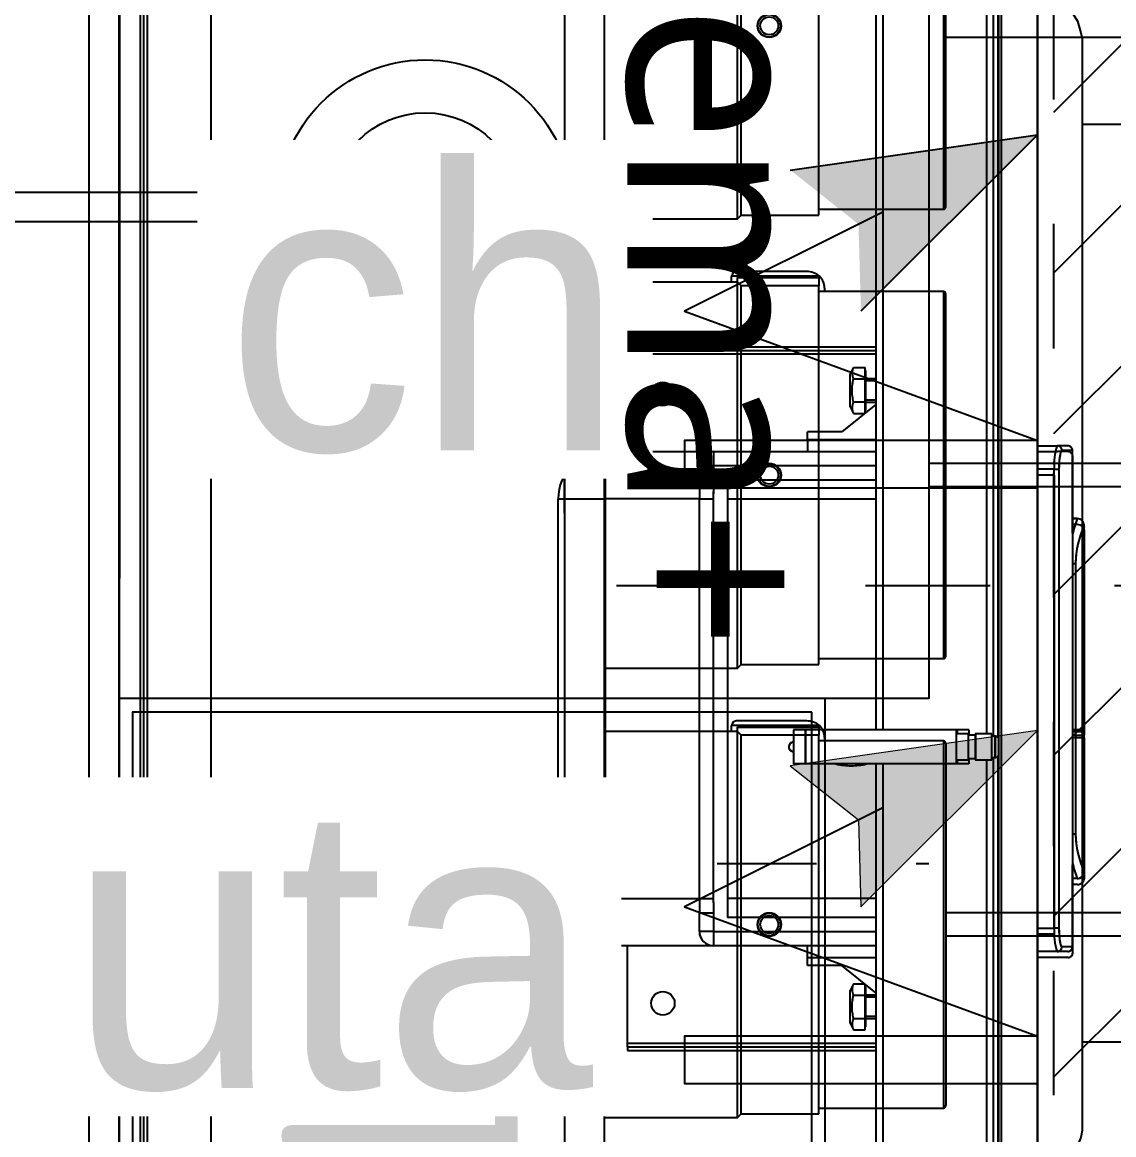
# Model space of a CAD drawing. Header units: centimetres. Extents: x 2191 to 12545, y -680 to 18662.
# Drawn here: x 10891.95 to 10938.32, y 4071.12 to 4118.41 of the extents above; entities that cross this region are included whole.
import ezdxf

# ---------------------------------------------------------------- set-up
doc = ezdxf.new("R2010")
doc.units = ezdxf.units.CM
for name, pattern in [('prlm_vmc', [0.282222, 0.141111, -0.141111]), ('Style de ligne -1', [0.41664, 0.20828, -0.20836]), ('VW-01', [0.41656, 0.20828, -0.20828])]:
    doc.linetypes.add(name, pattern=pattern)
for name, color, linetype in [('B Aménagement intérieur', 252, 'Continuous'), ('B Faux plafonds', 252, 'Continuous'), ('B Faux plafonds_Hatch', 252, 'Continuous'), ('B Général', 252, 'Continuous'), ('C ANNOTATIONS-prestations', 252, 'Continuous'), ('D SURFACES-shab', 252, 'Continuous'), ('F REMPLISSAGE-vert clair', 252, 'Continuous'), ('F REMPLISSAGE-vert foncé', 252, 'Continuous'), ('MTI900_Alu', 252, 'Continuous'), ('prlm-CHAUFF', 4, 'Continuous')]:
    doc.layers.add(name, color=color, linetype=linetype)
doc.layers.add('prlm-ELEC-CFO', color=1, linetype='Continuous', lineweight=25)
doc.styles.add('prlm-chauff', font='trebucbi.ttf', dxfattribs={"height": 18})
doc.styles.add('prlm-elec-cfo', font='comic.ttf', dxfattribs={"height": 12})
doc.styles.get("Standard").update_dxf_attribs({"font": 'isocp.shx', "height": 15})

# ---------------------------------------------------------------- blocks, each defined once
blk = doc.blocks.new('B 70.200_wc-2')
at = {"layer": 'B Général', "linetype": 'Continuous'}
for p, q in [((-24.9, 0.1), (24.9, 0.1)), ((-19.5, -44.2), (-19.5, -21.9)), ((19.5, -44.2), (19.5, -21.9))]:
    blk.add_line(p, q, dxfattribs=at)
at = {"layer": 'B Général', "linetype": 'Continuous', "flags": 128}
blk.add_lwpolyline([(-25, -20.1), (-24.9, -20.6), (-24.75, -20.9), (-24.55, -21.2), (-24.3, -21.45), (-23.9, -21.7), (-23.4, -21.85), (-23.15, -21.9), (23.25, -21.9), (23.55, -21.85), (23.9, -21.7), (24.2, -21.5), (24.45, -21.3), (24.65, -21.05), (24.8, -20.75), (24.9, -20.5), (24.95, -20.3), (25, -20.1)], dxfattribs=at)
blk = doc.blocks.new('B 70.Groupe-2-1')
at = {"layer": 'B Général', "linetype": 'Style de ligne -1', "ltscale": 25.4, "flags": 128}
blk.add_lwpolyline([(-35.4, 7.6), (35.6, 7.6), (35.6, -32.4), (-35.4, -32.4)], close=True, dxfattribs=at)
at = {"layer": 'B Général', "xscale": -1, "rotation": 270}
blk.add_blockref('B 70.200_wc-2', (35.5, 7.5), dxfattribs=at)
blk = doc.blocks.new('B 70.WC-plan-PMR')
at = {"layer": 'B Général'}
blk.add_blockref('B 70.Groupe-2-1', (0, 0), dxfattribs=at)
blk = doc.blocks.new('B 70.Groupe-13-1')
at = {"layer": 'B Faux plafonds_Hatch', "linetype": 'Continuous'}
h = blk.add_hatch(dxfattribs=at)
h.set_pattern_fill('F_P__SOFFITE', color=256, style=0, pattern_type=2)
h.set_pattern_definition([(45, (0, 0.2205), (-3.5277778, 3.3072917), [])])
h.paths.add_polyline_path([(10935.773, 4134.411), (11065.081, 4134.411), (11065.081, 3989.561), (10935.773, 3989.561)])
at = {"layer": 'B Faux plafonds', "linetype": 'VW-01', "ltscale": 25.4, "flags": 128}
blk.add_lwpolyline([(10935.773, 4134.411), (11065.081, 4134.411), (11065.081, 3989.561), (10935.773, 3989.561)], close=True, dxfattribs=at)
at = {"layer": 'D SURFACES-shab', "lineweight": 18, "flags": 128}
blk.add_lwpolyline([(10935.081, 4134.34), (11065.081, 4134.34), (11065.081, 3989.561), (10935.081, 3989.561)], close=True, dxfattribs=at)
at = {"layer": 'B Général', "rotation": 180}
blk.add_blockref('B 70.WC-plan-PMR', (10950.581, 4102.061), dxfattribs=at)
blk = doc.blocks.new('B 70.Gaine 150_70')
at = {"layer": 'B Général', "linetype": 'Continuous'}
for p, q in [((-32.9, 37.985), (-32.9, 37.785)), ((-32.65, 38), (-32.65, 37.8)), ((-32.6, 38.285), (-32.6, 38.285)), ((-23.943, 38.285), (-32.6, 38.285)), ((-32.35, 38.3), (-32.35, 38.3)), ((-23.693, 38.3), (-32.35, 38.3)), ((-30.99, 37.919), (-23.943, 37.919)), ((-30.99, 37.782), (-30.99, 37.919)), ((-23.943, 37.919), (-23.943, 38.285)), ((-23.943, 37.782), (-23.943, 37.919)), ((-23.834, 38.285), (-23.834, 37.919)), ((-17.9, 38.285), (-23.834, 38.285)), ((-23.834, 37.919), (-19.51, 37.919)), ((-23.834, 37.919), (-23.834, 37.782)), ((-23.693, 37.934), (-23.693, 38.3)), ((-23.693, 37.797), (-23.693, 37.934)), ((-23.584, 38.3), (-23.584, 37.934)), ((-17.65, 38.3), (-23.584, 38.3)), ((-23.584, 37.934), (-23.584, 37.797)), ((-19.51, 37.782), (-19.51, 37.919)), ((-17.9, 38.285), (-17.9, 38.285)), ((-17.65, 38.3), (-17.65, 38.3)), ((-17.6, 37.985), (-17.6, 37.785)), ((-17.35, 38), (-17.35, 37.8)), ((-36, 37.585), (-36, 37.138)), ((-35.8, 37.785), (-35.8, 37.336)), ((-32.287, 37.785), (-35.8, 37.785)), ((-35.75, 37.6), (-35.75, 37.153)), ((-14.4, 37.8), (-35.55, 37.8)), ((-31.01, 37.782), (-19.49, 37.782)), ((-14.7, 37.785), (-18.19, 37.785)), ((-14.7, 37.785), (-14.7, 37.336)), ((-14.5, 37.585), (-14.5, 37.138)), ((-14.25, 37.6), (-14.25, 37.153)), ((-36, 36.305), (-36, 37.138)), ((-35.75, 36.32), (-35.75, 37.153)), ((-35, 37.213), (-15.5, 37.213)), ((-35, 37.015), (-35, 37.213)), ((-35, 37.015), (-35, 36.305)), ((-15.5, 37.015), (-35, 37.015)), ((-34.75, 37.03), (-34.75, 36.32)), ((-15.25, 37.03), (-34.75, 37.03)), ((-15.5, 37.213), (-15.5, 37.015)), ((-15.5, 36.305), (-15.5, 37.015)), ((-15.25, 36.32), (-15.25, 37.03)), ((-14.5, 37.138), (-14.5, 36.305)), ((-14.25, 37.153), (-14.25, 36.32)), ((18.5, 36.305), (-69, 36.305))]:
    blk.add_line(p, q, dxfattribs=at)
at = {"layer": 'B Général', "linetype": 'Continuous', "flags": 128}
for points in [[(-32.6, 38.285, 0.198912), (-32.812, 38.197, 0.198912), (-32.9, 37.985)], [(-32.9, 37.985, 0.015662), (-32.555, 37.873, 0.015662), (-32.204, 37.783)], [(-32.35, 38.3, 0.198912), (-32.562, 38.212, 0.198912), (-32.65, 38)], [(-32.6, 38.285, 0.052495), (-31.814, 38.017, 0.052495), (-30.99, 37.919)], [(-19.51, 37.919, 0.052763), (-18.686, 38.017, 0.052763), (-17.9, 38.285)], [(-18.296, 37.783, 0.015616), (-17.945, 37.873, 0.015616), (-17.6, 37.985)], [(-17.6, 37.985, 0.198912), (-17.688, 38.197, 0.198912), (-17.9, 38.285)], [(-17.35, 38, 0.198912), (-17.438, 38.212, 0.198912), (-17.65, 38.3)], [(-35.8, 37.785, 0.198912), (-35.941, 37.726, 0.198912), (-36, 37.585)], [(-35.55, 37.8, 0.198912), (-35.691, 37.741, 0.198912), (-35.75, 37.6)], [(-32.305, 37.785), (-32.301, 37.785, 0.000336), (-31.019, 37.782), (-31.01, 37.782)], [(-14.5, 37.585, 0.198912), (-14.559, 37.726, 0.198912), (-14.7, 37.785)], [(-14.25, 37.6, 0.198912), (-14.309, 37.741, 0.198912), (-14.45, 37.8)], [(-36, 37.138, 0.057305), (-35.507, 37.019, 0.057305), (-35, 37.015)], [(-15.5, 37.015, 0.052931), (-14.993, 37.023, 0.052931), (-14.5, 37.138)]]:
    blk.add_lwpolyline(points, format="xyb", dxfattribs=at)
blk.add_lwpolyline([(-19.49, 37.782), (-18.183, 37.785), (-18.182, 37.785)], dxfattribs=at)
for points in [[(-70, 36.305), (19.5, 36.305), (19.5, -2.715), (-70, -2.715)], [(-70, -2.7), (-70, 36.3), (19.5, 36.3), (19.5, -2.7)]]:
    blk.add_lwpolyline(points, close=True, dxfattribs=at)
at = {"layer": 'B Général', "linetype": 'Continuous'}
for points, knots in [([(-35.8, 37.336), (-35.802, 37.336), (-35.829, 37.335), (-35.876, 37.322), (-35.911, 37.303), (-35.936, 37.284), (-35.958, 37.26), (-35.976, 37.234), (-35.989, 37.206), (-36, 37.167), (-36, 37.141), (-36, 37.14), (-36, 37.138)], [0, 0, 0, 1, 2, 3, 4, 5, 6, 7, 8, 9, 9, 10, 10, 10]), ([(-35.8, 37.336), (-35.783, 37.302), (-35.674, 37.269), (-35.305, 37.21), (-35.003, 37.213), (-35.002, 37.213), (-35, 37.213)], [0, 0, 0, 1, 2, 3, 3, 4, 4, 4]), ([(-15.5, 37.213), (-15.212, 37.211), (-14.837, 37.263), (-14.728, 37.302), (-14.701, 37.325), (-14.7, 37.335), (-14.7, 37.336), (-14.7, 37.336)], [0, 0, 0, 1, 2, 3, 4, 4, 5, 5, 5]), ([(-14.5, 37.138), (-14.5, 37.14), (-14.5, 37.167), (-14.514, 37.213), (-14.533, 37.247), (-14.553, 37.273), (-14.576, 37.294), (-14.603, 37.312), (-14.631, 37.324), (-14.671, 37.335), (-14.697, 37.336), (-14.698, 37.336), (-14.7, 37.336)], [0, 0, 0, 1, 2, 3, 4, 5, 6, 7, 8, 9, 9, 10, 10, 10])]:
    blk.add_open_spline(points, degree=2, knots=knots, dxfattribs=at)
at = {"layer": 'C ANNOTATIONS-prestations'}
for p, q in [((-69, 34.755), (18.5, 34.755)), ((18.5, 34.655), (-69, 34.655)), ((-23.583, 34.635), (-57, 34.635)), ((6.5, 34.635), (-22.817, 34.635)), ((-61.294, 34.135), (-23.75, 34.135)), ((-23.65, 34.435), (-61.234, 34.435)), ((-22.65, 34.36), (-23.75, 34.36)), ((-23.75, 34.36), (-23.75, 33.66)), ((-22.75, 34.51), (-23.65, 34.51)), ((-23.65, 34.51), (-23.65, 34.36)), ((-22.75, 34.36), (-22.75, 34.51)), ((10.724, 34.435), (-22.75, 34.435)), ((-22.65, 33.66), (-22.65, 34.36)), ((-22.65, 34.135), (10.784, 34.135)), ((-23.75, 33.66), (-22.65, 33.66)), ((-23.7, 33.66), (-23.7, 33.36)), ((-22.7, 33.36), (-22.7, 33.66)), ((-23.925, 33.385), (-23.925, 32.885)), ((-23.925, 33.385), (-23.7, 33.385)), ((-23.75, 33.36), (-22.65, 33.36)), ((-23.75, 33.36), (-23.75, 32.86)), ((-22.7, 33.385), (-22.475, 33.385)), ((-22.65, 32.86), (-22.65, 33.36)), ((-22.475, 33.385), (-22.475, 32.885)), ((-23.925, 32.885), (-23.75, 32.885)), ((-23.925, 32.885), (-23.925, 32.86)), ((-22.475, 32.86), (-23.925, 32.86)), ((-23.925, 32.86), (-23.925, 26.46)), ((-22.65, 32.885), (-22.475, 32.885)), ((-22.475, 32.885), (-22.475, 32.86)), ((-22.475, 32.86), (-22.475, 26.46)), ((-65.537, 29.435), (-23.925, 29.435)), ((-65.524, 29.735), (-23.925, 29.735)), ((-40.2, 18.885), (-40.2, 29.435)), ((-40.05, 18.885), (-40.05, 29.435)), ((-39.9, 18.885), (-39.9, 29.435)), ((-38.85, 29.435), (-38.85, 29.005)), ((-38.758, 29.435), (-38.758, 29.005)), ((-37.942, 29.435), (-37.942, 29.005)), ((-37.85, 29.005), (-37.85, 29.435)), ((-37.754, 29.435), (-36.592, 27.99)), ((-36.25, 29.435), (-36.25, 26.535)), ((-35.75, 22.535), (-35.75, 29.435)), ((-35.15, 29.435), (-35.15, 22.535)), ((-34.55, 23.135), (-34.55, 29.435)), ((-33.75, 23.135), (-33.75, 29.435)), ((-22.475, 29.735), (15.024, 29.735)), ((-22.475, 29.435), (15.037, 29.435)), ((-16.75, 29.435), (-16.75, 23.135)), ((-15.95, 29.435), (-15.95, 23.135)), ((-15.35, 22.535), (-15.35, 29.435)), ((-14.75, 29.435), (-14.75, 22.535)), ((-14.25, 26.535), (-14.25, 29.435)), ((-12.746, 29.435), (-13.908, 27.99)), ((-12.65, 29.435), (-12.65, 29.005)), ((-12.558, 29.435), (-12.558, 29.005)), ((-11.742, 29.435), (-11.742, 29.005)), ((-11.65, 29.005), (-11.65, 29.435)), ((-10.6, 18.885), (-10.6, 29.435)), ((-10.45, 18.885), (-10.45, 29.435)), ((-10.3, 18.885), (-10.3, 29.435)), ((-39.086, 28.985), (-39.331, 28.985)), ((-39.331, 28.489), (-39.331, 28.985)), ((-37.5, 29.005), (-39.2, 29.005)), ((-39.2, 29.005), (-39.2, 28.985)), ((-38.841, 28.985), (-39.086, 28.985)), ((-38.35, 28.985), (-38.841, 28.985)), ((-38.841, 28.489), (-38.841, 28.985)), ((-37.859, 28.985), (-38.35, 28.985)), ((-37.614, 28.985), (-37.859, 28.985)), ((-37.859, 28.489), (-37.859, 28.985)), ((-37.392, 28.985), (-37.614, 28.985)), ((-37.5, 28.985), (-37.5, 29.005)), ((-37.369, 28.489), (-37.369, 28.956)), ((-13.131, 28.489), (-13.131, 28.956)), ((-12.886, 28.985), (-13.108, 28.985)), ((-11.3, 29.005), (-13, 29.005)), ((-13, 29.005), (-13, 28.985)), ((-12.641, 28.985), (-12.886, 28.985)), ((-12.15, 28.985), (-12.641, 28.985)), ((-12.641, 28.489), (-12.641, 28.985)), ((-11.659, 28.985), (-12.15, 28.985)), ((-11.414, 28.985), (-11.659, 28.985)), ((-11.659, 28.489), (-11.659, 28.985)), ((-11.169, 28.985), (-11.414, 28.985)), ((-11.3, 28.985), (-11.3, 29.005)), ((-11.169, 28.489), (-11.169, 28.985)), ((-39.331, 28.489), (-39.05, 28.345)), ((-37.65, 28.345), (-37.369, 28.489)), ((-13.131, 28.489), (-12.85, 28.345)), ((-11.45, 28.345), (-11.169, 28.489)), ((-37.65, 28.345), (-39.05, 28.345)), ((-36.592, 27.99), (-36.592, 26.535)), ((-13.908, 27.99), (-13.908, 26.535)), ((-11.45, 28.345), (-12.85, 28.345)), ((-36.25, 26.535), (-36.592, 26.535)), ((-36.25, 26.535), (-35.75, 26.535)), ((-14.25, 26.535), (-14.75, 26.535)), ((-13.908, 26.535), (-14.25, 26.535)), ((-22.475, 26.46), (-23.925, 26.46)), ((-23.925, 26.46), (-23.925, 26.435)), ((-23.925, 26.435), (-23.925, 25.935)), ((-23.925, 26.435), (-22.475, 26.435)), ((-22.475, 26.46), (-22.475, 26.435)), ((-22.475, 26.435), (-22.475, 25.935)), ((-23.925, 25.935), (-22.475, 25.935)), ((-34.55, 23.135), (-15.95, 23.135)), ((-35.75, 17.935), (-35.75, 22.535)), ((-35.75, 22.535), (-35.15, 22.535)), ((-35.15, 22.535), (-34.374, 22.535)), ((-35.15, 21.935), (-35.15, 22.535)), ((-34.374, 21.935), (-34.374, 22.535)), ((-33.75, 22.527), (-16.75, 22.527)), ((-33.75, 21.935), (-33.75, 22.527)), ((-16.75, 21.935), (-16.75, 22.527)), ((-16.126, 22.535), (-15.35, 22.535)), ((-16.126, 22.535), (-16.126, 21.935)), ((-15.35, 22.535), (-15.35, 21.935)), ((-15.35, 22.535), (-14.75, 22.535)), ((-14.75, 22.535), (-14.75, 17.935)), ((-34.374, 21.935), (-35.15, 21.935)), ((-34.374, 21.935), (-33.75, 21.935)), ((-16.75, 21.935), (-33.75, 21.935)), ((-33.75, 21.935), (-33.75, 17.935)), ((-16.75, 17.935), (-16.75, 21.935)), ((-16.75, 21.935), (-16.126, 21.935)), ((-15.35, 21.935), (-16.126, 21.935)), ((-40.05, 18.885), (-40.2, 18.885)), ((-39.9, 18.885), (-40.05, 18.885)), ((-35.75, 18.885), (-39.9, 18.885)), ((-10.6, 18.885), (-14.75, 18.885)), ((-10.45, 18.885), (-10.6, 18.885)), ((-10.45, 18.885), (-10.3, 18.885)), ((-35.75, 17.935), (-33.75, 17.935)), ((-33.75, 17.935), (-16.75, 17.935)), ((-33.75, 15.935), (-33.75, 17.935)), ((-14.75, 17.935), (-16.75, 17.935)), ((-16.75, 15.935), (-16.75, 17.935)), ((-16.75, 15.935), (-33.75, 15.935)), ((15.8, -1.665), (-66.3, -1.665)), ((15.75, -1.515), (-66.25, -1.515)), ((14.35, -1.815), (-64.85, -1.815)), ((17, -2.715), (-67.5, -2.715))]:
    blk.add_line(p, q, dxfattribs=at)
at = {"layer": 'C ANNOTATIONS-prestations', "flags": 128}
for points in [[(-23.538, 34.655, 0.16547), (-23.619, 34.601, 0.16547), (-23.65, 34.51)], [(-22.75, 34.51, 0.16547), (-22.781, 34.601, 0.16547), (-22.862, 34.655)], [(-22.475, 27.735, 0.057544), (-22.4, 28.385, 0.057544), (-22.475, 29.035)], [(-39.331, 28.489, 0.132797), (-39.086, 28.422, 0.132797), (-38.841, 28.489)], [(-37.859, 28.489, 0.132797), (-37.614, 28.422, 0.132797), (-37.369, 28.489)], [(-13.131, 28.489, 0.132797), (-12.886, 28.422, 0.132797), (-12.641, 28.489)], [(-11.659, 28.489, 0.132797), (-11.414, 28.422, 0.132797), (-11.169, 28.489)], [(-23.4, 25.935, 0.414214), (-23.2, 25.735, 0.414214), (-23, 25.935)], [(-35.75, 22.535, 0.198912), (-35.574, 22.111, 0.198912), (-35.15, 21.935)], [(-15.35, 21.935, 0.198912), (-14.926, 22.111, 0.198912), (-14.75, 22.535)], [(-35.75, 17.935, 0.198912), (-35.164, 16.521, 0.198912), (-33.75, 15.935)], [(-16.75, 15.935, 0.198912), (-15.336, 16.521, 0.198912), (-14.75, 17.935)]]:
    blk.add_lwpolyline(points, format="xyb", dxfattribs=at)
blk.add_lwpolyline([(-34.374, 22.535), (-33.756, 22.527), (-33.75, 22.527)], dxfattribs=at)
at = {"layer": 'C ANNOTATIONS-prestations'}
for centre in [(-38.2, 20.385), (-12.3, 20.385)]:
    blk.add_circle(centre, 0.5, dxfattribs=at)
for points in [[(-37.859, 28.489), (-38.352, 28.36), (-38.835, 28.487), (-38.838, 28.488), (-38.841, 28.489)], [(-11.659, 28.489), (-12.152, 28.36), (-12.635, 28.487), (-12.638, 28.488), (-12.641, 28.489)], [(-16.75, 22.527), (-16.438, 22.531), (-16.132, 22.535), (-16.129, 22.535), (-16.126, 22.535)]]:
    blk.add_open_spline(points, degree=2, knots=[0, 0, 0, 1, 1, 2, 2, 2], dxfattribs=at)
blk = doc.blocks.new('B 70.MTI900_Alu_390')
at = {"layer": 'MTI900_Alu', "color": 1, "linetype": 'Continuous'}
for p, q in [((-4.225, 0), (4.225, 0)), ((-3.96, -0.09), (3.96, -0.09)), ((-4.105, -0.105), (4.105, -0.105)), ((-4.1, -0.12), (4.1, -0.12)), ((-0.85, -1.865), (0.85, -1.865)), ((-0.85, -1.865), (-0.85, -2.065)), ((0.85, -1.865), (0.85, -2.065)), ((-1.05, -2.525), (-1.05, -2.065)), ((-1.05, -2.065), (-0.85, -2.065)), ((0.85, -2.065), (-0.85, -2.065)), ((-0.85, -2.065), (-0.85, -2.465)), ((0.85, -2.465), (0.85, -2.065)), ((1.05, -2.065), (0.85, -2.065)), ((1.05, -2.065), (1.05, -2.525)), ((-1.495, -2.16), (-1.495, -3.215)), ((-1.48, -2.16), (-1.495, -2.16)), ((-1.48, -2.16), (-1.48, -3.215)), ((-1.48, -2.16), (-1.465, -2.16)), ((-1.465, -2.16), (-1.05, -2.16)), ((-1.465, -2.16), (-1.465, -3.215)), ((1.05, -2.16), (1.465, -2.16)), ((1.465, -2.16), (1.48, -2.16)), ((1.465, -2.16), (1.465, -3.215)), ((1.48, -2.16), (1.48, -3.215)), ((1.48, -2.16), (1.495, -2.16)), ((1.495, -2.16), (1.495, -3.215)), ((-0.99, -2.465), (-0.9124, -2.465)), ((-0.99, -2.525), (-0.99, -2.465)), ((-0.85, -2.465), (-0.9124, -2.465)), ((-0.9124, -2.525), (-0.9124, -2.465)), ((-0.85, -2.465), (0.85, -2.465)), ((-0.85, -2.465), (-0.85, -2.5242)), ((0.9124, -2.465), (0.85, -2.465)), ((0.85, -2.465), (0.85, -2.5242)), ((0.9124, -2.465), (0.99, -2.465)), ((0.9124, -2.465), (0.9124, -2.525)), ((0.99, -2.465), (0.99, -2.525)), ((-1.05, -3.215), (-1.05, -2.525)), ((-0.99, -2.525), (-1.05, -2.525)), ((-0.99, -2.525), (-0.99, -3.215)), ((-0.9124, -2.525), (-0.99, -2.525)), ((0.85, -2.5242), (-0.85, -2.5242)), ((0.99, -2.525), (0.9124, -2.525)), ((0.99, -3.215), (0.99, -2.525)), ((1.05, -2.525), (0.99, -2.525)), ((1.05, -2.525), (1.05, -3.215)), ((0.93, -2.585), (-0.93, -2.585)), ((-0.93, -3.215), (-0.93, -2.585)), ((-0.85, -3.215), (-0.85, -2.585)), ((0.85, -2.585), (0.85, -3.215)), ((0.93, -2.585), (0.93, -3.215)), ((-0.2775, -2.915), (-0.2775, -2.865)), ((-0.1325, -2.865), (-0.2775, -2.865)), ((-0.1325, -2.915), (-0.1325, -2.865)), ((-1.1342, -2.925), (-1.1, -2.925)), ((-1.1342, -3.0705), (-1.1342, -2.925)), ((-1.1, -2.925), (-1.1, -3.215)), ((-1.1, -2.925), (-1.05, -2.925)), ((-0.1325, -2.915), (-0.2775, -2.915)), ((-0.2775, -2.9175), (-0.2775, -2.915)), ((-0.2775, -2.9175), (-0.1325, -2.9175)), ((-0.2775, -3.5575), (-0.2775, -2.9175)), ((-0.1325, -2.9175), (-0.1325, -2.915)), ((-0.1325, -3.5575), (-0.1325, -2.9175)), ((1.1, -2.925), (1.05, -2.925)), ((1.1, -3.215), (1.1, -2.925)), ((1.1, -2.925), (1.1342, -2.925)), ((1.1342, -3.0705), (1.1342, -2.925)), ((-1.2504, -3.215), (-1.1342, -3.0705)), ((1.2504, -3.215), (1.1342, -3.0705)), ((-1.38, -3.106), (-1.4081, -3.1204)), ((-1.4081, -3.1204), (-1.4081, -3.17)), ((-1.38, -3.106), (-1.24, -3.106)), ((-1.3591, -3.1204), (-1.3591, -3.17)), ((-1.2609, -3.1204), (-1.2609, -3.17)), ((-1.2119, -3.1204), (-1.24, -3.106)), ((-1.2119, -3.1204), (-1.2119, -3.1671)), ((1.24, -3.106), (1.2119, -3.1204)), ((1.2119, -3.1204), (1.2119, -3.1671)), ((1.24, -3.106), (1.38, -3.106)), ((1.2609, -3.1204), (1.2609, -3.17)), ((1.3591, -3.1204), (1.3591, -3.17)), ((1.4081, -3.1204), (1.38, -3.106)), ((1.4081, -3.1204), (1.4081, -3.17)), ((-0.2775, -3.215), (-4.0287, -3.215)), ((-1.4081, -3.17), (-1.3836, -3.17)), ((-1.395, -3.17), (-1.395, -3.172)), ((-1.395, -3.172), (-1.225, -3.172)), ((-1.3836, -3.17), (-1.3591, -3.17)), ((-1.36, -3.172), (-1.36, -3.215)), ((-1.3591, -3.17), (-1.31, -3.17)), ((-1.3508, -3.215), (-1.3508, -3.172)), ((-1.31, -3.17), (-1.2609, -3.17)), ((-1.2692, -3.215), (-1.2692, -3.172)), ((-1.2609, -3.17), (-1.2364, -3.17)), ((-1.26, -3.215), (-1.26, -3.172)), ((-1.2364, -3.17), (-1.2142, -3.17)), ((-1.225, -3.172), (-1.225, -3.17)), ((4.0287, -3.215), (-0.1325, -3.215)), ((1.2142, -3.17), (1.2364, -3.17)), ((1.225, -3.17), (1.225, -3.172)), ((1.225, -3.172), (1.395, -3.172)), ((1.2364, -3.17), (1.2609, -3.17)), ((1.26, -3.172), (1.26, -3.215)), ((1.2609, -3.17), (1.31, -3.17)), ((1.2692, -3.215), (1.2692, -3.172)), ((1.31, -3.17), (1.3591, -3.17)), ((1.3508, -3.215), (1.3508, -3.172)), ((1.3591, -3.17), (1.3836, -3.17)), ((1.36, -3.215), (1.36, -3.172)), ((1.3836, -3.17), (1.4081, -3.17)), ((1.395, -3.172), (1.395, -3.17)), ((-0.2775, -3.245), (-4.0274, -3.245)), ((4.0274, -3.245), (-0.1325, -3.245)), ((-0.2775, -3.5575), (-0.1325, -3.5575)), ((-0.2775, -3.56), (-0.2775, -3.5575)), ((-0.2775, -3.61), (-0.2775, -3.56)), ((-0.26, -3.56), (-0.2775, -3.56)), ((-0.26, -3.5575), (-0.26, -3.6075)), ((-0.15, -3.6075), (-0.15, -3.5575)), ((-0.1325, -3.56), (-0.15, -3.56)), ((-0.1325, -3.56), (-0.1325, -3.5575)), ((-0.1325, -3.61), (-0.1325, -3.56)), ((-0.255, -3.61), (-0.2775, -3.61)), ((-0.15, -3.6075), (-0.26, -3.6075)), ((-0.15, -3.6375), (-0.26, -3.6375)), ((-0.26, -3.6375), (-0.26, -3.7075)), ((-0.255, -3.6075), (-0.255, -3.6375)), ((-0.155, -3.6375), (-0.155, -3.6075)), ((-0.1325, -3.61), (-0.155, -3.61)), ((-0.15, -3.7075), (-0.15, -3.6375)), ((-0.26, -3.685), (-3.6034, -3.685)), ((3.6044, -3.685), (-0.15, -3.685)), ((-3.5974, -3.715), (-0.25, -3.715)), ((-3.175, -3.735), (-0.2433, -3.735)), ((-0.26, -3.7075), (-0.15, -3.7075)), ((-0.25, -3.7075), (-0.25, -3.7225)), ((-0.25, -3.7225), (-0.16, -3.7225)), ((-0.1667, -3.735), (3.175, -3.735)), ((-0.16, -3.7225), (-0.16, -3.7075)), ((-0.16, -3.715), (3.5984, -3.715)), ((-4.375, -3.737), (4.375, -3.737)), ((4.375, -3.747), (-4.375, -3.747)), ((-4.375, -3.902), (4.375, -3.902)), ((-1.075, -3.9853), (-1.075, -3.902)), ((-0.975, -3.902), (-0.975, -3.973)), ((0.975, -3.973), (0.975, -3.902)), ((1.075, -3.902), (1.075, -3.9853)), ((-1.075, -4.03), (-1.075, -3.9853)), ((-1.055, -4.05), (-1.055, -4.0051)), ((-0.975, -3.973), (0.975, -3.973)), ((-0.975, -3.9928), (-0.975, -3.973)), ((0.975, -3.9928), (-0.975, -3.9928)), ((0.975, -3.973), (0.975, -3.9928)), ((1.055, -4.05), (1.055, -4.0051)), ((1.075, -4.03), (1.075, -3.9853)), ((-1.055, -4.05), (-0.706, -4.05)), ((-0.765, -4.07), (-0.765, -4.05)), ((0.576, -4.0497), (-0.576, -4.0497)), ((-0.574, -4.0497), (-0.574, -4.0634)), ((-0.1416, -4.0634), (-0.574, -4.0634)), ((-0.1416, -4.0634), (-0.1416, -4.0497)), ((-0.1416, -4.1), (-0.1416, -4.0634)), ((-0.1307, -4.0497), (-0.1307, -4.0634)), ((0.574, -4.0634), (-0.1307, -4.0634)), ((-0.1307, -4.0634), (-0.1307, -4.1)), ((0.574, -4.0497), (0.574, -4.0634)), ((0.7037, -4.05), (1.055, -4.05)), ((0.765, -4.07), (0.765, -4.05)), ((-0.735, -4.1), (-0.735, -4.1)), ((-0.735, -4.1), (-0.1416, -4.1)), ((-0.1307, -4.1), (0.735, -4.1)), ((0.735, -4.1), (0.735, -4.1))]:
    blk.add_line(p, q, dxfattribs=at)
for centre in [(-1.295, -2.31), (1.295, -2.31)]:
    blk.add_circle(centre, 0.05, dxfattribs=at)
for centre, radius, start, end in [((-0.85, -2.065), 0.2, 90, 180), ((0.85, -2.065), 0.2, 0, 90), ((-0.99, -2.525), 0.06, 90, 180), ((0.99, -2.525), 0.06, 0, 90), ((-0.205, -2.865), 0.02, 0, 180), ((0, -3.11), 0.285, 166.8264, 193.1736), ((-1.3836, -3.1624), 0.0487, 59.7422, 120.2578), ((-1.2364, -3.1624), 0.0487, 59.7422, 120.2578), ((1.2364, -3.1624), 0.0487, 59.7422, 120.2578), ((1.3836, -3.1624), 0.0487, 59.7422, 120.2578), ((-0.235, -3.7225), 0.015, 180, 255.1649), ((-0.175, -3.7225), 0.015, 284.8351, 0), ((-0.9965, -4.212), 0.2399, 84.8699, 109.1091), ((0.9987, -4.1937), 0.2219, 69.8915, 96.1295), ((-1.055, -4.03), 0.02, 180, 270), ((-0.5689, -4.6164), 0.5805, 102.5837, 109.7412), ((-0.5689, -4.4578), 0.3944, 90.7355, 114.8981), ((0.5685, -4.4598), 0.3964, 65.1634, 89.203), ((0.5693, -4.6145), 0.5786, 70.2259, 77.4042), ((1.055, -4.03), 0.02, 270, 0), ((-0.735, -4.07), 0.03, 180, 270), ((0.735, -4.07), 0.03, 270, 0)]:
    blk.add_arc(centre, radius, start, end, dxfattribs=at)
for centre, major_axis, start_param, end_param in [((-1.055, -3.9853), (0.02, 0), 3.141593, 4.712389), ((1.055, -3.9853), (-0.02, 0), 1.570796, 3.141593)]:
    blk.add_ellipse(centre, major_axis=major_axis, ratio=0.989815, start_param=start_param, end_param=end_param, dxfattribs=at)
for points, knots in [([(-0.85, -2.5242), (-0.8604, -2.5242), (-0.8708, -2.5243), (-0.8916, -2.5247), (-0.902, -2.525), (-0.9124, -2.525)], [0, 0, 0, 0, 0.5, 0.5, 1, 1, 1, 1]), ([(0.9124, -2.525), (0.902, -2.525), (0.8916, -2.5247), (0.8708, -2.5243), (0.8604, -2.5242), (0.85, -2.5242)], [0, 0, 0, 0, 0.5, 0.5, 1, 1, 1, 1]), ([(-1.3591, -3.1204), (-1.3511, -3.1183), (-1.343, -3.1166), (-1.3306, -3.1149), (-1.3265, -3.1144), (-1.3182, -3.1138), (-1.3141, -3.1137), (-1.3017, -3.1137), (-1.2935, -3.1143), (-1.2772, -3.1166), (-1.269, -3.1183), (-1.2609, -3.1204)], [0, 0, 0, 0, 0.25, 0.25, 0.375, 0.375, 0.5, 0.5, 0.75, 0.75, 1, 1, 1, 1]), ([(1.2609, -3.1204), (1.269, -3.1183), (1.2772, -3.1166), (1.2935, -3.1143), (1.3017, -3.1137), (1.3141, -3.1137), (1.3182, -3.1138), (1.3265, -3.1144), (1.3306, -3.1149), (1.343, -3.1166), (1.3511, -3.1183), (1.3591, -3.1204)], [0, 0, 0, 0, 0.25, 0.25, 0.5, 0.5, 0.625, 0.625, 0.75, 0.75, 1, 1, 1, 1]), ([(-0.975, -3.9928), (-0.9803, -3.9928), (-0.9856, -3.9929), (-0.996, -3.9932), (-1.0011, -3.9934), (-1.0083, -3.9939), (-1.0107, -3.9941), (-1.0153, -3.9945), (-1.0176, -3.9947), (-1.0241, -3.9955), (-1.0281, -3.996), (-1.0355, -3.9972), (-1.0388, -3.9978), (-1.0446, -3.9991), (-1.047, -3.9998), (-1.05, -4.0009), (-1.0509, -4.0013), (-1.0524, -4.0021), (-1.053, -4.0024), (-1.0545, -4.0036), (-1.055, -4.0043), (-1.055, -4.0051)], [0, 0, 0, 0, 0.125, 0.125, 0.25, 0.25, 0.3125, 0.3125, 0.375, 0.375, 0.5, 0.5, 0.625, 0.625, 0.75, 0.75, 0.8125, 0.8125, 0.875, 0.875, 1, 1, 1, 1]), ([(1.055, -4.0051), (1.055, -4.0043), (1.0545, -4.0036), (1.053, -4.0024), (1.0523, -4.002), (1.0508, -4.0013), (1.0491, -4.0006), (1.0469, -3.9998), (1.0444, -3.9991), (1.0431, -3.9988), (1.0387, -3.9978), (1.0354, -3.9971), (1.0299, -3.9963), (1.028, -3.996), (1.0239, -3.9955), (1.0218, -3.9952), (1.0153, -3.9945), (1.0107, -3.9941), (1.0034, -3.9936), (1.0009, -3.9935), (0.9958, -3.9932), (0.9933, -3.9931), (0.9856, -3.9929), (0.9803, -3.9928), (0.975, -3.9928)], [0, 0, 0, 0, 0.125, 0.125, 0.1875, 0.1875, 0.25, 0.3125, 0.3125, 0.375, 0.375, 0.5, 0.5, 0.5625, 0.5625, 0.625, 0.625, 0.75, 0.75, 0.8125, 0.8125, 0.875, 0.875, 1, 1, 1, 1]), ([(-0.576, -4.0497), (-0.5891, -4.0497), (-0.6021, -4.0497), (-0.6211, -4.0498), (-0.6274, -4.0498), (-0.6399, -4.0498), (-0.6461, -4.0498), (-0.6642, -4.0499), (-0.6756, -4.0499), (-0.6918, -4.05), (-0.6971, -4.05), (-0.7038, -4.05), (-0.7053, -4.05), (-0.7068, -4.05)], [0, 0, 0, 0, 0.125, 0.125, 0.1875, 0.1875, 0.25, 0.25, 0.375, 0.375, 0.4375, 0.4375, 0.4568651, 0.4568651, 0.4568651, 0.4568651]), ([(0.7055, -4.05), (0.6995, -4.05), (0.6933, -4.05), (0.6813, -4.05), (0.6756, -4.0499), (0.6642, -4.0499), (0.6524, -4.0499), (0.6402, -4.0498), (0.6278, -4.0498), (0.6214, -4.0498), (0.6021, -4.0497), (0.5891, -4.0497), (0.576, -4.0497)], [0.5494968, 0.5494968, 0.5494968, 0.5494968, 0.625, 0.625, 0.6875, 0.6875, 0.75, 0.8125, 0.8125, 0.875, 0.875, 1, 1, 1, 1])]:
    blk.add_open_spline(points, degree=3, knots=knots, dxfattribs=at)
blk = doc.blocks.new('xi.thema+')
at = {"layer": 'prlm-CHAUFF', "color": 7, "linetype": 'prlm_vmc', "ltscale": 30}
for points in [[(-27.9, 0), (-27.9, 34.4)], [(27.9, 0), (27.9, 34.4)]]:
    blk.add_lwpolyline(points, dxfattribs=at)
at = {"layer": 'prlm-CHAUFF', "color": 0}
blk.add_lwpolyline([(-20.9, 0), (-20.9, 34.4), (20.9, 34.4), (20.9, 0)], close=True, dxfattribs=at)
for radius in [6.25, 4]:
    blk.add_circle((0, 13), radius, dxfattribs=at)
at = {"layer": 'prlm-CHAUFF', "color": 0, "insert": (0, 25.539), "char_height": 8, "width": 7.19706, "attachment_point": 5, "style": 'prlm-chauff'}
blk.add_mtext('thema+', dxfattribs=at)
blk = doc.blocks.new('xi.uta-yzen-d')
at = {"layer": 'prlm-CHAUFF', "ltscale": 50}
for p, q in [((-36.4, 35.02), (-20.8, 35.02)), ((-20.9, 35.12), (-36.3, 35.12)), ((-20.8, 29.72), (-20.8, 35.02)), ((-17.3, 35.02), (-1.7, 35.02)), ((-17.3, 35.02), (-17.3, 29.72)), ((-1.8, 35.12), (-17.2, 35.12)), ((-1.7, 29.72), (-1.7, 35.02)), ((1.8, 35.02), (17.4, 35.02)), ((1.8, 35.02), (1.8, 29.72)), ((1.9, 35.12), (17.3, 35.12)), ((17.4, 29.72), (17.4, 35.02)), ((-17.45, 29.97), (-17.3, 29.97)), ((1.65, 29.97), (1.8, 29.97)), ((-20.55, 29.72), (-36.65, 29.72)), ((-20.55, 26.42), (-20.55, 29.72)), ((-17.956, 29.72), (-17.55, 29.72)), ((-17.956, 29.72), (-17.956, 26.02)), ((-17.9, 29.72), (-17.9, 26.27)), ((-17.88, 29.72), (-17.88, 26.27)), ((-1.45, 29.72), (-17.55, 29.72)), ((-17.55, 29.72), (-17.55, 26.42)), ((-1.45, 26.42), (-1.45, 29.72)), ((1.144, 29.72), (1.55, 29.72)), ((1.144, 29.72), (1.144, 26.02)), ((1.2, 29.72), (1.2, 26.27)), ((1.22, 29.72), (1.22, 26.27)), ((17.65, 29.72), (1.55, 29.72)), ((1.55, 29.72), (1.55, 26.42)), ((17.65, 26.42), (17.65, 29.72)), ((-18.15, 29.216), (-18.15, 26.22)), ((0.95, 29.216), (0.95, 26.22)), ((-17.9, 28.42), (-17.88, 28.42)), ((1.2, 28.42), (1.22, 28.42)), ((-17.88, 28.07), (-17.9, 28.07)), ((1.22, 28.07), (1.2, 28.07)), ((-17.9, 27.693), (-17.88, 27.693)), ((1.2, 27.693), (1.22, 27.693)), ((-17.88, 27.343), (-17.9, 27.343)), ((-17.9, 27.293), (-17.88, 27.293)), ((-17.88, 27.193), (-17.9, 27.193)), ((1.22, 27.343), (1.2, 27.343)), ((1.2, 27.293), (1.22, 27.293)), ((1.22, 27.193), (1.2, 27.193)), ((-20.4, 26.27), (-36.8, 26.27)), ((-20.55, 26.42), (-36.65, 26.42)), ((-20.4, 26.27), (-20.55, 26.42)), ((-20.4, 20.62), (-20.4, 26.27)), ((-17.7, 26.02), (-17.95, 26.02)), ((-17.88, 26.27), (-17.9, 26.27)), ((-17.7, 26.27), (-17.88, 26.27)), ((-17.55, 26.42), (-17.7, 26.27)), ((-1.3, 26.27), (-17.7, 26.27)), ((-17.7, 26.27), (-17.7, 20.62)), ((-1.45, 26.42), (-17.55, 26.42)), ((-1.3, 26.27), (-1.45, 26.42)), ((-1.3, 20.62), (-1.3, 26.27)), ((1.4, 26.02), (1.15, 26.02)), ((1.22, 26.27), (1.2, 26.27)), ((1.4, 26.27), (1.22, 26.27)), ((1.55, 26.42), (1.4, 26.27)), ((17.8, 26.27), (1.4, 26.27)), ((1.4, 26.27), (1.4, 20.62)), ((17.65, 26.42), (1.55, 26.42)), ((17.8, 26.27), (17.65, 26.42)), ((17.8, 20.62), (17.8, 26.27))]:
    blk.add_line(p, q, dxfattribs=at)
for points in [[(0, 30), (0, 0), (39, 0), (39, 30)], [(0.571, 29.429), (0.571, 0.571), (38.429, 0.571), (38.429, 29.429)], [(-40.5, 20.62), (-40.5, 3.9), (40.5, 3.9), (40.5, 20.62)]]:
    blk.add_lwpolyline(points, close=True, dxfattribs=at)
for centre, radius in [((-28.6, 27.62), 0.5), ((-28.6, 27.62), 0.48), ((-28.6, 27.62), 0.38), ((-9.5, 27.62), 0.5), ((-9.5, 27.62), 0.48), ((-9.5, 27.62), 0.38), ((9.6, 27.62), 0.5), ((9.6, 27.62), 0.48), ((9.6, 27.62), 0.38)]:
    blk.add_circle(centre, radius, dxfattribs=at)
for centre, radius, start, end in [((-20.9, 35.02), 0.1, 0, 90), ((-17.2, 35.02), 0.1, 90, 180), ((-1.8, 35.02), 0.1, 0, 90), ((1.9, 35.02), 0.1, 90, 180), ((17.3, 35.02), 0.1, 0, 90), ((-17.45, 29.27), 0.7, 90, 136.2731), ((1.65, 29.27), 0.7, 90, 136.2731), ((-17.375, 29.24), 0.776, 138.5248, 181.7675), ((1.725, 29.24), 0.776, 138.5248, 181.7675), ((-17.95, 26.22), 0.2, 180, 268.3239), ((-17.95, 26.22), 0.2, 268.3239, 270), ((1.15, 26.22), 0.2, 180, 268.3239), ((1.15, 26.22), 0.2, 268.3239, 270)]:
    blk.add_arc(centre, radius, start, end, dxfattribs=at)
for centre, major_axis, ratio, start_param, end_param in [((-17.45, 28.959), (-0.45, 0), 0.974723, 5.983927, 6.283185), ((1.65, 28.959), (-0.45, 0), 0.974723, 5.983927, 6.283185), ((-17.45, 28.603), (-0.45, 0), 0.974723, 5.983927, 6.283185), ((-16.65, 28.603), (-1.25, 0), 0.146694, 0, 0.179125), ((1.65, 28.603), (-0.45, 0), 0.974723, 5.983927, 6.283185), ((2.45, 28.603), (-1.25, 0), 0.146694, 0, 0.179125)]:
    blk.add_ellipse(centre, major_axis=major_axis, ratio=ratio, start_param=start_param, end_param=end_param, dxfattribs=at)
for points in [[(-17.882, 29.391), (-17.886, 29.379), (-17.889, 29.366), (-17.897, 29.324), (-17.9, 29.294), (-17.9, 29.265)], [(1.218, 29.391), (1.214, 29.379), (1.211, 29.366), (1.203, 29.324), (1.2, 29.294), (1.2, 29.265)]]:
    blk.add_open_spline(points, degree=3, knots=[0.8185803, 0.8185803, 0.8185803, 0.8185803, 0.875, 0.875, 1, 1, 1, 1], dxfattribs=at)
at = {"layer": 'prlm-CHAUFF', "ltscale": 50, "insert": (7.303, 16.894), "char_height": 10, "width": 139.79252, "attachment_point": 1}
blk.add_mtext('UTA', dxfattribs=at)
blk = doc.blocks.new('xi.CH')
at = {"layer": 'prlm-ELEC-CFO', "lineweight": 5}
blk.add_hatch(color=0, dxfattribs=at).paths.add_polyline_path([(-3, 6), (-0.103, 3.699), (0, 0), (7.5, 7.5)])
at = {"layer": 'prlm-ELEC-CFO', "color": 0}
for points in [[(-3, 6), (7.5, 7.5), (0, 0)], [(0.955, 4.227), (-7.5, 0), (7.5, -5.5), (-7.5, -5.5), (-7.5, -7.5), (7.5, -7.5)]]:
    blk.add_lwpolyline(points, dxfattribs=at)
blk = doc.blocks.new('xi.UTA')
at = {"layer": 'prlm-ELEC-CFO', "lineweight": 5}
blk.add_hatch(color=0, dxfattribs=at).paths.add_polyline_path([(-3, 6), (-0.103, 3.699), (0, 0), (7.5, 7.5)])
at = {"layer": 'prlm-ELEC-CFO', "color": 0, "lineweight": 5, "flags": 128}
blk.add_lwpolyline([(-3, 6), (-0.103, 3.699), (0, 0), (7.5, 7.5)], close=True, dxfattribs=at)
at = {"layer": 'prlm-ELEC-CFO', "color": 0}
blk.add_lwpolyline([(0.955, 4.227), (-7.5, 0), (7.5, -5.5), (-7.5, -5.5), (-7.5, -7.5), (7.5, -7.5)], dxfattribs=at)

msp = doc.modelspace()

# ---------------------------------------------------------------- linework, layer by layer
at = {"layer": 'B Aménagement intérieur', "linetype": 'Continuous'}
msp.add_line((10896.083, 4134.421), (10896.066, 4044.911), dxfattribs=at)
at = {"layer": 'F REMPLISSAGE-vert clair'}
msp.add_line((10894.783, 4134.422), (10894.766, 4043.611), dxfattribs=at)
at = {"layer": 'F REMPLISSAGE-vert foncé'}
msp.add_line((10894.783, 4134.422), (10894.766, 4043.611), dxfattribs=at)
at = {"layer": 'F REMPLISSAGE-vert foncé', "linetype": 'Continuous'}
msp.add_line((10896.083, 4134.421), (10896.066, 4044.911), dxfattribs=at)
at = {"layer": 'prlm-CHAUFF', "ltscale": 50}
for p, q in [((11175.402, 4117.761), (10931.186, 4117.761)), ((10877.037, 4111.186), (10909.066, 4111.186)), ((10877.037, 4109.936), (10909.066, 4109.936)), ((11149.713, 4099.661), (10930.466, 4099.661)), ((11148.713, 4098.661), (10930.466, 4098.661)), ((10983.289, 4080.561), (10931.186, 4080.561)), ((10982.289, 4079.561), (10931.186, 4079.561))]:
    msp.add_line(p, q, dxfattribs=at)

# ---------------------------------------------------------------- block references
at = {"layer": 'B Aménagement intérieur'}
msp.add_blockref('B 70.Groupe-13-1', (0, 0), dxfattribs=at)
at = {"layer": 'B Aménagement intérieur', "rotation": 270}
msp.add_blockref('B 70.Gaine 150_70', (10898.781, 4064.411), dxfattribs=at)
at = {"layer": 'prlm-CHAUFF', "ltscale": 50, "rotation": 270}
for name, p in [('xi.thema+', (10896.066, 4110.561)), ('xi.uta-yzen-d', (10896.066, 4089.661))]:
    msp.add_blockref(name, p, dxfattribs=at)
at = {"layer": 'prlm-CHAUFF', "xscale": 9.999999999999975, "yscale": 9.999999999999975, "zscale": 9.999999999999975, "rotation": 89.99988466022914}
msp.add_blockref('B 70.MTI900_Alu_390', (10896.067, 4089.661), dxfattribs=at)
at = {"layer": 'prlm-ELEC-CFO'}
for name, p in [('xi.CH', (10927.581, 4106.128)), ('xi.UTA', (10927.581, 4080.808))]:
    msp.add_blockref(name, p, dxfattribs=at)

# ---------------------------------------------------------------- next in the draw order: texts
at = {"layer": 'prlm-ELEC-CFO', "lineweight": 20, "char_height": 12, "attachment_point": 5, "line_spacing_factor": 0.8, "style": 'prlm-elec-cfo', "bg_fill": 3, "box_fill_scale": 1.1, "bg_fill_color": 256, "bg_fill_transparency": 0}
for s, insert in [('ch', (10909.062, 4106.128)), ('uta', (10905.047, 4079.025))]:
    msp.add_mtext(s, dxfattribs=dict(at, insert=insert))

doc.saveas('drawing.dxf')
